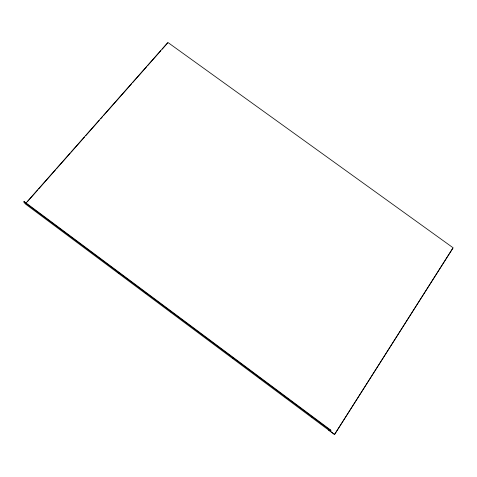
<?xml version="1.0" encoding="UTF-8"?>
<svg xmlns="http://www.w3.org/2000/svg" width="477" height="477" viewBox="0 0 477 477"><rect width="100%" height="100%" fill="white"/><g stroke="black" fill="none" stroke-linecap="round" stroke-linejoin="round"><path stroke-width="0.72" d="M329.19 429.855L328.933 430.254L330.668 430.653L330.925 430.248L24.16 201.55L23.85 201.902L25.376 203.959L334.538 434.493L452.756 248.243M334.538 434.493L453.15 247.819L167.91 42.477L26.08 202.928M27.344 201.729L37.683 190.037M38.667 188.922L55.41 169.985M56.393 168.87L70.179 153.272M71.162 152.157L84.453 137.12M85.932 135.45L99.222 120.407M100.701 118.737L102.668 116.507M103.652 115.392L131.718 83.642M132.701 82.533L146.487 66.935M147.471 65.82L160.761 50.783M162.24 49.107L167.654 42.984M329.768 429.986L330.925 430.248M23.85 201.902L330.668 430.653M118.04 272.421L119.232 273.309M144.287 291.99L145.479 292.878M170.533 311.553L171.726 312.447M232.561 357.81L233.754 358.698M258.808 377.373L260.001 378.267M285.055 396.942L286.248 397.83M311.296 416.51L312.489 417.399M320.842 423.63L322.035 424.518M328.933 430.254L334.657 434.523M24.16 201.55L25.233 203.005"/></g></svg>
